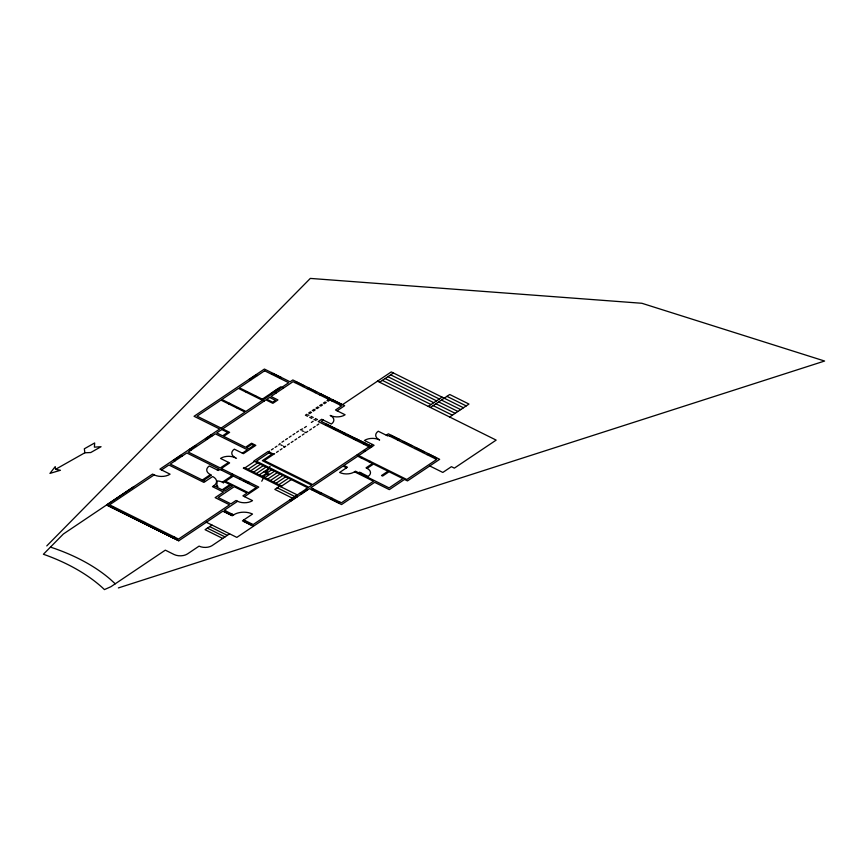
<?xml version="1.0" encoding="UTF-8"?>
<svg xmlns="http://www.w3.org/2000/svg" width="868" height="868" viewBox="0 0 868 868"><rect width="100%" height="100%" fill="white"/><g stroke="black" fill="none" stroke-linecap="round" stroke-linejoin="round"><path stroke-width="1.3" d="M161.535 469.935L168.891 464.998L203.904 482.391L212.649 476.521A11.284 6.51 0 0 1 213.843 485.711L215.709 486.644L216.859 485.874L217.065 480.981A8.463 4.883 0 0 1 222.382 482.163L223.445 482.695M261.745 481.23L265.326 474.774L269.33 474.199L264.013 471.704L267.279 471.259L270.035 466.3M46.774 545.907L310.321 278.411L641.886 303.279L824.6 361.034L118.373 587.929M229.608 533.82L211.911 545.722A9.288 5.36 0 0 1 199.076 546.124L187.488 553.914A9.515 5.501 0 0 1 174.067 554.5L165.321 550.149L110.876 586.735L104.431 589.589L102.424 587.679A184.038 106.254 0 0 0 46.59 555.39L43.4 554.261L63.331 534.037L133.9 486.612M249.268 379.533L256.158 374.9M271.847 374.358L273.225 373.435M228.696 403.945L229.619 403.327M246.165 392.217L247.087 391.598M279.865 378.339L281.243 377.417M237.246 408.199L238.168 407.58M254.725 396.47L255.637 395.851M262.32 399.171L280.711 386.824L283.391 388.148M271.304 393.302L272.107 393.692M273.496 391.826L278.498 388.463L279.301 388.864L274.288 392.227M253.38 526.29L242.422 520.843L252.534 514.051A13.4 7.736 0 0 0 233.644 514.876L232.255 515.798L222.902 511.154L178.786 540.764L106.612 504.959L152.573 474.08L154.178 474.883A11.284 6.51 0 0 0 170.085 474.188L159.929 469.143L219.713 429.02L194.052 416.282L264.404 369.052L290.064 381.801L292.82 379.945L344.672 405.692L337.088 410.792M221.09 428.098L245.004 412.05L220.939 400.094L197.036 416.152L229.64 432.34L223.662 436.354L245.579 447.237L251.557 443.222L255.832 445.349L243.42 453.682L234.338 449.168A10.579 6.109 0 0 0 235.456 457.783L236.519 458.315M262.472 400.322L245.915 411.432L221.861 399.486L238.418 388.376L264.078 401.114M173.763 460.17L180.663 455.537M189.625 449.526L195.148 445.816M205.716 438.72L211.239 435.02M154.178 474.883L109.574 504.818L178.537 539.061L229.575 504.807L215.145 497.635L223.423 492.08L212.465 486.633L213.843 485.711M222.696 428.89L265.912 399.877L272.867 403.327L277.923 399.931L270.968 396.481L293.048 381.67L341.688 405.823L335.482 409.989L345.106 414.774A10.579 6.109 0 0 1 330.187 415.425A10.579 6.109 0 0 1 331.316 424.029L321.692 419.255L318.241 421.566L370.625 447.584M294.914 382.593L296.292 381.67M112.07 507.661L113.448 506.738M302.932 386.575L304.31 385.652M307.207 388.701L308.585 387.779M315.225 392.683L316.614 391.761M319.511 394.81L320.889 393.888M202.352 480.004L210.392 474.601L211.466 475.132L203.416 480.536M217.293 469.979L218.899 468.894L186.826 452.966L170.269 464.076L205.293 481.469M228.555 462.416L220.277 467.971L188.204 452.044L215.34 433.826L247.413 449.754L242.356 453.15M141.755 522.395L143.122 521.473M221.307 470.087L222.685 469.165M327.529 398.792L328.907 397.869M143.632 523.317L144.989 522.406M306.795 414.275L305.406 415.197L307.554 416.26M308.628 413.038L310.473 411.801M312.306 410.564L314.151 409.327M315.985 408.101L317.829 406.864M319.663 405.627L321.507 404.39M323.341 403.164L325.185 401.927M327.019 400.69L328.863 399.454M309.702 413.569L311.536 412.333M313.381 411.096L315.214 409.859M317.059 408.633L318.892 407.396M320.737 406.159L322.57 404.922M324.415 403.685L326.249 402.459M328.093 401.222L329.927 399.985M331.804 400.918L333.182 399.985M230.931 474.861L232.309 473.939M222.382 482.163L232.266 475.534L219.973 469.425L218.356 470.499L209.275 465.997A10.579 6.109 0 0 0 210.392 474.601M280.082 443.429L278.78 444.937M281.926 442.192L283.771 440.966M285.605 439.729L287.449 438.492M289.283 437.255L291.127 436.029M292.961 434.792L294.805 433.555M296.639 432.318L298.483 431.081M311.352 422.445L313.196 421.208M268.668 451.718L269.59 451.1M271.424 449.874L273.268 448.637M275.102 447.4L276.946 446.163M302.693 428.879L300.317 429.855M304.527 427.653L306.371 426.416M244.95 467.874L254.606 461.385M223.217 482.847L224.595 481.924L229.944 484.583L222.132 489.823L216.783 487.176L217.933 486.406L216.859 485.874M339.822 404.9L341.2 403.967M342.534 404.64L391.273 371.916L463.447 407.754M247.966 469.36L257.622 462.883M323.297 420.047L321.225 421.436L370.408 445.859L372.481 444.47M379.62 382.245L393.41 372.98M274.668 453.628L264.317 460.572L312.697 484.594L369.03 446.792M276.501 452.391L278.346 451.154M280.18 449.928L282.024 448.691M283.858 447.454L285.702 446.217M287.536 444.98L289.38 443.754M291.214 442.517L293.059 441.28M294.892 440.043L296.737 438.807M298.57 437.58L300.415 436.344M302.248 435.107L304.093 433.87M307.771 431.407L305.937 432.644L304.657 432.004M309.616 430.17L311.449 428.933M313.294 427.696L315.127 426.47M316.972 425.233L318.806 423.996M250.765 470.76L260.422 464.271M239.752 479.244L241.13 478.322M253.575 472.149L263.232 465.671M325.587 425.222L326.976 424.289M256.385 473.548L266.042 467.06M259.185 474.937L268.841 468.46M247.771 483.226L249.149 482.304M261.995 476.337L271.651 469.848M333.605 429.204L334.994 428.271M173.285 538.062L174.663 537.14M264.805 477.726L274.462 471.248M335.753 430.257L337.131 429.334M267.604 479.125L277.261 472.637M178.765 540.786L106.612 504.959M237.615 501.281L236.02 500.478L230.953 503.874L218.128 497.505L234.219 486.698L247.054 493.078L242.91 495.856L252.534 500.63A10.579 6.109 0 0 1 237.615 501.281L224.28 510.232L233.644 514.876M244.516 496.648L258.772 487.078L221.351 468.503L229.629 462.948L220.537 458.434A10.579 6.109 0 0 1 235.456 457.783M270.415 480.514L280.071 474.036M224.378 511.881L225.756 510.959M343.771 434.239L345.149 433.316M273.225 481.903L282.881 475.425M211.966 525.053L205.065 529.686L222.707 538.442M345.909 435.302L347.287 434.38M276.024 483.302L285.68 476.825M230.79 515.071L232.168 514.149M278.834 484.691L288.491 478.214M279.659 486.178L274.831 489.411L292.462 498.178M280.722 486.709L291.301 479.603M353.927 439.284L355.305 438.362L371.96 446.684L368.889 445.11M356.064 440.347L357.432 439.425M243.756 521.505L245.134 520.583M364.083 444.329L365.461 443.407M250.168 524.695L251.546 523.773M428.271 406.398L442.062 397.143M386.271 435.215L388.343 433.826L439.664 459.313L407.472 480.915L404.499 479.44L389.331 489.628L374.661 482.337L341.547 504.558L309.475 488.63L236.823 537.4L206.356 522.265M291.279 500.532L296.791 496.832M301.619 493.588L307.142 489.888M430.409 407.461L449.722 394.495L468.97 404.054L449.657 417.02M390.166 436.344L391.544 435.421M312.003 489.888L313.381 488.955M361.229 457.957L362.151 457.338M398.184 440.326L399.562 439.403M320.021 493.87L321.399 492.937M354.535 471.812L355.457 471.194L358.658 472.789L359.58 472.17L368.14 476.413A9.873 5.696 0 0 0 367.088 468.384L366.014 467.852L372.459 463.523L357.757 456.221L343.956 465.487L347.439 467.212L339.616 472.452A10.579 6.109 0 0 0 354.535 471.812L373.511 481.23L341.33 502.843L310.852 487.707L343.044 466.105L346.516 467.83M369.247 461.939L370.169 461.32M402.459 442.452L403.837 441.519M360.654 472.702L359.732 473.32L389.103 487.903L402.893 478.637L389.027 471.758L382.593 476.076L381.519 475.545L387.963 471.226L373.522 464.054L367.088 468.384M330.708 499.176L332.086 498.254M410.477 446.434L411.866 445.501M414.763 448.55L416.141 447.628M338.726 503.158L340.104 502.236M422.781 452.532L424.159 451.61M427.056 454.658L428.434 453.736M435.074 458.64L436.452 457.718M55.563 469.328L60.445 470.272L49.953 473.407L55.216 466.615L55.563 469.328L84.836 452.781L90.728 452.543L101.046 446.716L94.395 447.15L94.666 442.951L84.348 448.789L84.836 452.781M50.442 547.111L54.261 548.381A178.917 103.292 0 0 1 110.073 579.086L115.238 583.806M446.955 396.351L466.203 405.909M390.654 374.835L439.306 398.987M441.443 400.05L460.691 409.609M387.898 376.69L436.55 400.842M438.687 401.906L457.924 411.465M385.142 378.535L433.783 402.698M435.92 403.761L455.168 413.309M382.376 380.39L431.027 404.542M433.165 405.606L452.412 415.164M377.482 381.182L496.16 440.109L454.355 468.134L451.414 466.68L442.821 472.442L429.758 465.953M296.064 381.822L304.082 385.804M308.357 387.931L316.375 391.913M320.661 394.039L328.679 398.021M332.954 400.148L340.972 404.13M272.986 373.587L281.015 377.569M391.316 435.573L399.334 439.555M403.609 441.682L411.627 445.664M415.902 447.779L423.931 451.761M428.206 453.888L436.224 457.87M255.897 374.77L257.492 375.562M379.37 439.848A10.579 6.109 0 0 1 378.253 431.233L387.877 436.007L388.56 435.552L436.68 459.443L406.788 479.505L358.679 455.613L374.075 445.273L364.451 440.488A10.579 6.109 0 0 1 379.37 439.848L379.641 439.978M248.997 379.392L250.602 380.195M273.355 391.761L276.035 393.085M307.858 414.806L308.932 415.327M311.07 416.39L313.207 417.454M315.344 418.517L317.482 419.58M326.737 424.441L334.755 428.423M336.903 429.486L344.921 433.468M347.059 434.532L355.077 438.514M357.215 439.577L365.233 443.559M309.692 417.324L311.829 418.387M313.966 419.439L316.104 420.503M363.508 450.492L365.113 451.284M357.301 454.658L358.907 455.45M301.923 430.647L303.388 431.374M280.776 444.85L282.241 445.577M283.5 446.206L284.78 446.836M273.745 454.246L268.136 451.458L253.879 461.027L307.869 487.838L253.152 524.565L243.799 519.921M210.967 434.89L212.573 435.682M312.23 489.736L320.249 493.718M330.936 499.024L338.954 503.006M205.456 438.59L207.061 439.382M305.796 489.226L307.402 490.019M300.285 492.926L301.89 493.729M281.644 486.091L244.223 467.505L243.3 468.123L297.29 494.934M194.877 445.685L196.483 446.488M295.456 496.171L297.062 496.963M277.239 487.794L294.881 496.561M189.365 449.385L190.96 450.188M289.934 499.87L291.539 500.673M248.845 482.76L243.333 480.427L248.508 482.988M180.392 455.407L181.998 456.21M173.492 460.04L175.097 460.832M224.606 511.729L231.018 514.919M243.984 521.353L250.396 524.543M209.665 526.594L227.308 535.361M207.365 528.145L225.007 536.901M112.297 507.509L141.972 522.243M143.838 523.176L173.513 537.91M264.621 370.777L239.34 387.757L263.395 399.703L288.686 382.723L264.621 370.777M221.774 429.508L216.718 432.904L222.599 435.823L227.655 432.427L221.774 429.508M269.59 397.414L266.834 399.258L272.715 402.177L275.471 400.332L269.59 397.414M251.709 444.373L246.653 447.769L248.791 448.832L253.847 445.436L251.709 444.373M233.34 476.065L225.517 481.306L248.508 492.72L256.32 487.48L233.34 476.065M268.82 452.868L256.396 461.201L308.791 487.219L311.775 485.212L262.331 460.658L271.76 454.333L268.82 452.868M231.018 485.114L223.195 490.355L224.801 491.158L232.613 485.906L231.018 485.114"/></g></svg>
